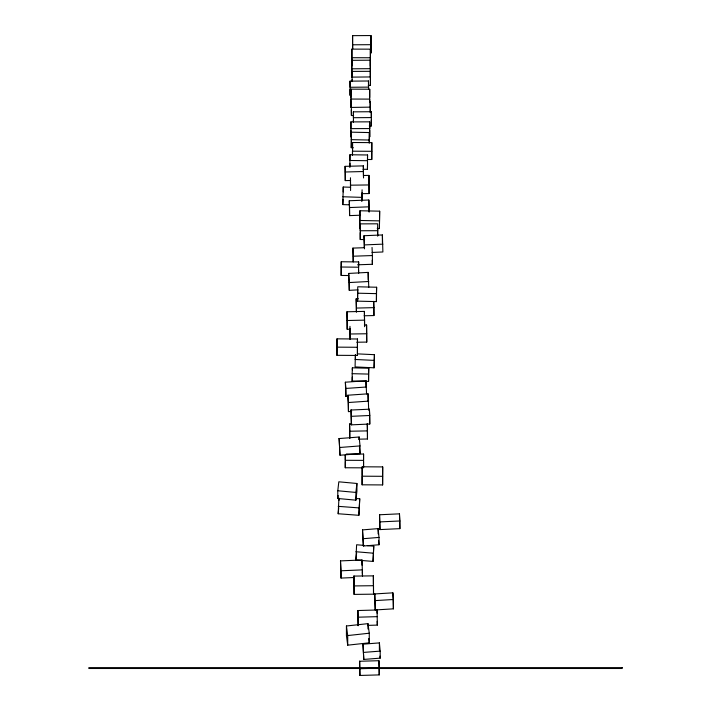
<?xml version="1.0" encoding="UTF-8"?>
<svg xmlns="http://www.w3.org/2000/svg" width="711" height="711" viewBox="0 0 711 711"><rect width="100%" height="100%" fill="white"/><g stroke="black" fill="none" stroke-linecap="round" stroke-linejoin="round"><path stroke-width="1.07" d="M351.856 65.981L351.874 49.121L370.378 49.157L370.378 57.422M370.351 66.016L370.378 49.157M369.711 97.549L369.711 89.222L350.967 89.159L350.923 107.379L350.923 99.051L369.667 99.113L369.667 102.233M369.693 101.949L369.711 89.222M362.468 467.829L345.27 467.758L345.306 461.448M363.57 461.519L363.543 467.829L363.57 454.062L346.381 453.991M363.57 454.062L363.543 460.373L345.27 460.293L345.297 455.04L345.27 467.758M337.005 338.854L336.934 355.313L357.42 355.447L357.482 338.987L337.005 338.854L336.934 347.146L357.42 347.279M336.934 355.313L337.005 347.021M352.505 155.06L352.54 142.502L371.817 142.627L371.755 159.522L367.471 159.495M362.121 484.813L362.192 466.798L382.696 466.914L382.625 484.929L362.121 484.813L362.121 476.192L382.625 476.308L382.625 484.929M371.755 159.522L371.817 142.627M382.625 476.308L382.696 466.914M348.781 275.53L341.164 275.45L341.236 261.755L358.637 261.932L358.566 273.531L358.637 270.376M341.164 275.45L341.236 261.755M358.637 261.932L358.566 267.203L341.164 267.016M349.945 154.758L349.856 160.482L367.454 160.704L367.543 154.98L349.945 154.758L349.856 166.952M349.892 167.201L349.945 163.388M363.054 169.271L367.454 169.325L367.543 163.61M359.97 210.758L359.722 228.151L359.97 210.758L379.665 211.167L379.407 228.56L377.221 228.515M379.407 228.56L379.665 211.167M353.358 147.764L351.252 147.719L351.456 132.175L369.391 132.566L369.329 142.778M351.252 147.719L351.456 132.175M369.187 143.062L369.391 132.566M352.185 373.684L352.363 367.827L368.742 368.227L368.565 381.398L352.185 380.998L352.185 373.684L368.565 374.084L368.565 381.398M352.185 380.998L352.3 377.088M357.571 293.19L357.766 286.782L376.617 287.235L376.421 301.606L357.571 301.153L357.571 293.19L376.421 293.643L376.421 301.606M357.571 301.153L357.766 289.768M368.565 374.084L368.742 368.227M376.421 293.643L376.617 287.235M349.145 204.812L342.826 204.599L343.226 187.02L350.594 187.26M342.826 204.599L343.049 199.196M361.783 201.302L362.095 189.81M361.961 200.902L362.183 192.557M357.535 353.874L374.421 354.682L374.084 367.818L355.082 366.912L355.367 354.727M374.084 367.818L374.421 354.682M355.376 498.455L359.739 498.784L358.886 515.306L338.178 513.751L338.934 498.242M338.178 513.751L338.747 507.681M358.886 515.306L359.739 498.784M367.329 545.657L373.764 546.199L373.035 561.423L355.882 559.992L356.611 544.768L364.112 545.39M355.882 559.992L356.611 553.025M373.035 561.423L373.764 546.199M337.787 490.768L338.818 481.809L356.913 483.471L356.913 491.194L355.891 500.162L337.787 498.491L337.787 490.768L355.891 492.43L355.891 500.162M337.787 498.491L338.134 495.505M355.891 492.43L356.913 483.471M346.426 625.991L367.969 623.645L369.267 633.217L369.267 642.824L347.723 645.17L346.426 635.598L346.426 625.991L347.723 635.563L347.723 645.17M347.723 635.563L369.267 633.217M362.512 529.891L378.119 528.62L379.016 537.418L379.016 544.75L363.401 546.021L362.512 529.891L363.401 546.021M363.401 538.689L379.016 537.418M362.983 644.175L379.39 642.895L380.189 651.116L380.189 658.146L363.783 659.426L362.983 644.175L363.783 659.426M363.783 652.396L380.189 651.116M339.129 438.554L359.162 437.007L360.024 445.913L360.024 453.68L339.991 455.227L339.129 438.554L339.991 455.227M339.991 447.468L360.024 445.913M348.061 396.249L345.893 396.4L345.35 382.207L366.005 380.767L366.547 393.965M345.893 396.4L345.893 388.437L366.547 386.997M351.652 411.402L348.452 411.625L347.83 395.218L368.067 393.823L368.698 410.229M348.452 411.625L348.452 402.515L368.698 401.12M374.733 593.934L392.89 592.841L393.396 599.506L393.396 608.847L375.239 609.949L374.733 593.934L375.239 609.949M375.239 600.599L393.396 599.506M357.944 289.875L349.27 290.337L348.657 273.433L368.165 272.384L368.778 287.342M349.27 290.337L349.27 282.551L368.778 281.503M379.55 514.764L399.466 513.84L399.884 520.976L399.884 528.655L379.967 529.588L379.55 514.764L379.967 529.588M379.967 521.901L399.884 520.976M351.047 410.025L369.418 409.198L369.773 415.491L369.773 424.023L351.403 424.849L351.047 410.025L351.403 424.849M351.403 416.317L369.773 415.491M364.21 247.65L363.996 235.723L382.394 234.941L382.882 251.978L372.057 252.441M364.476 248.832L364.476 244.913L382.882 244.14M353.927 577.528L341.022 578.079L340.498 560.899L362.006 559.975L362.53 576.123M341.022 578.079L341.022 570.782L362.53 569.867M360.477 215.211L349.599 215.62L349.279 200.742L368.858 200.004L369.178 211.851M349.599 215.62L349.599 207.55L369.178 206.812M353.145 261.897L352.923 248.095L364.601 247.695M353.278 261.675L353.278 256.209L372.386 255.551L372.04 247.437M357.517 264.803L372.386 264.288L372.386 255.551M357.9 610.536L358.131 625.644L357.9 610.536L377.088 609.985L377.319 625.102L367.729 625.378M358.131 617.192L377.319 616.65M359.642 661.257L378.954 660.706L379.221 668.153L379.221 674.899L359.908 675.45L359.642 661.257L359.908 675.45M359.908 668.704L379.221 668.153M350.647 180.47L345.27 180.612L345.084 166.347L363.357 165.876L363.543 177.981M345.27 180.612L345.27 172L363.543 171.52M356.327 311.871L356.175 298.824L358.353 298.771M356.46 312.022L356.46 308.067L373.924 307.641L373.737 301.473M364.094 315.791L373.924 315.551L373.924 307.641M350.461 329.22L347.19 329.291L346.95 311.782L364.405 311.4L364.645 326.713M347.19 329.291L347.19 320.519L364.645 320.137M349.75 438.305L349.599 423.978L351.812 423.934M349.776 438.332L349.776 431.239L367.471 430.893L367.294 423.632L367.471 438.998L358.628 439.167M370.235 112.427L370.182 101.504L370.289 107.139L351.412 107.423L351.305 101.78L351.412 115.529L353.634 115.493M364.361 325.034L366.583 325.007L366.743 342.08L356.753 342.231M350.096 339.209L350.096 334.001L366.743 333.761M363.508 175.475L368.956 175.404L369.107 193.561L361.481 193.659M350.576 190.566L350.576 185.18L369.107 184.949M353.954 576.088L373.373 575.866L373.515 594.174L354.096 594.396L353.954 576.088L354.096 594.396M354.096 585.926L373.515 585.713L373.515 594.174M350.034 89.373L350.088 95.496L350.034 81.143L368.485 81.001L368.538 89.186L368.485 81.001M368.538 87.124L350.088 87.266L350.034 81.143M353.385 111.849L371.302 111.725L371.355 117.582L353.438 117.706L353.385 111.849L353.438 121.883M369.249 125.954L371.355 125.936L371.302 111.725M352.585 43.904L352.585 35.657L370.991 35.55L371.053 52.943L370.991 35.55M371.053 44.686L352.656 44.793L352.656 48.917M352.105 81.258L352.078 71.393L370.404 71.322L370.431 85.32L368.271 85.329M350.905 121.91L369.702 121.839L369.738 128.567L350.932 128.638L350.905 121.91L350.932 137.036L350.905 130.309M364.619 239.518L360.255 239.527L360.228 223.876L377.657 223.814L377.683 236.176M377.683 230.702L360.255 230.755L360.228 223.876M371.755 151.31L352.469 151.185L352.469 155.291M351.252 139.64L369.187 140.04M359.722 220.463L379.407 220.872M342.826 196.751L361.783 197.374M355.082 359.473L374.084 360.379M338.178 506.339L358.886 507.894M355.882 551.736L373.035 553.167M368.698 638.567L369.267 642.824M378.563 540.351L379.016 544.75M379.985 656.093L380.189 658.146M359.455 447.734L360.024 453.68M345.35 382.207L345.893 388.437M347.83 395.218L348.452 402.515M393.396 608.847L392.89 592.841M348.657 273.433L349.27 282.551M399.884 528.655L399.466 513.84M369.773 424.023L369.418 409.198M363.996 235.723L364.476 244.913M362.237 571.671L362.468 576.07M340.498 560.899L341.022 570.782M369.045 211.967L368.858 200.004M349.279 200.742L349.599 207.55M372.209 260.226L372.386 264.288M352.923 248.095L353.278 256.209M377.185 621.298L377.319 625.102M379.221 674.899L378.954 660.706M363.419 176.364L363.357 165.876M345.084 166.347L345.27 172M373.924 315.551L373.639 301.357M356.175 298.824L356.46 308.067M364.556 325.629L364.405 311.4M346.95 311.782L347.19 320.519M349.599 423.978L349.776 431.239M351.305 109.885L351.412 115.529M366.743 342.08L366.583 325.007M349.963 326.34L350.096 334.001M350.043 339.04L349.936 328.366M369.107 193.561L368.956 175.404M350.461 177.759L350.576 185.18M350.479 187.437L350.425 179.945M371.302 120.079L371.355 125.936M353.385 120.203L353.403 122.159M352.585 35.657L352.62 48.979M377.665 235.537L377.657 228.204M370.431 85.32L370.369 68.674L351.838 68.807L351.838 77.072L351.767 60.319L370.298 60.195L370.369 76.948L352.105 77.117L352.078 71.393M369.702 130.237L369.738 136.956L369.702 121.839M360.228 232.648L360.255 239.527M352.078 79.676L352.087 81.587M382.394 234.941L382.394 242.789M379.39 642.895L379.39 649.925M378.119 528.62L378.119 533.863M377.088 609.985L377.088 613.158M373.373 575.866L373.373 584.326M370.298 68.46L370.351 57.751L351.856 57.715L351.767 68.594M370.289 107.139L370.289 112.214M368.165 272.384L368.165 280.17M368.067 393.823L368.067 400.906M367.969 623.645L367.969 628.986M367.543 154.98L367.454 169.325M367.471 430.893L367.471 438.998M366.005 380.767L366.005 386.74M362.192 466.798L362.192 475.419M362.006 559.975L362.006 565.192M359.162 437.007L359.162 439.22M357.482 338.987L357.42 355.447M355.42 354.842L355.42 359.091M352.54 142.502L352.54 150.714M352.363 367.827L352.363 369.916M351.874 49.121L351.874 57.387M350.967 89.159L350.967 97.487M343.226 187.02L343.226 191.926M339.031 498.287L339.031 500.402M622.169 667.673L88.831 667.673L88.831 668.491L622.169 668.491L622.169 667.673"/></g></svg>
